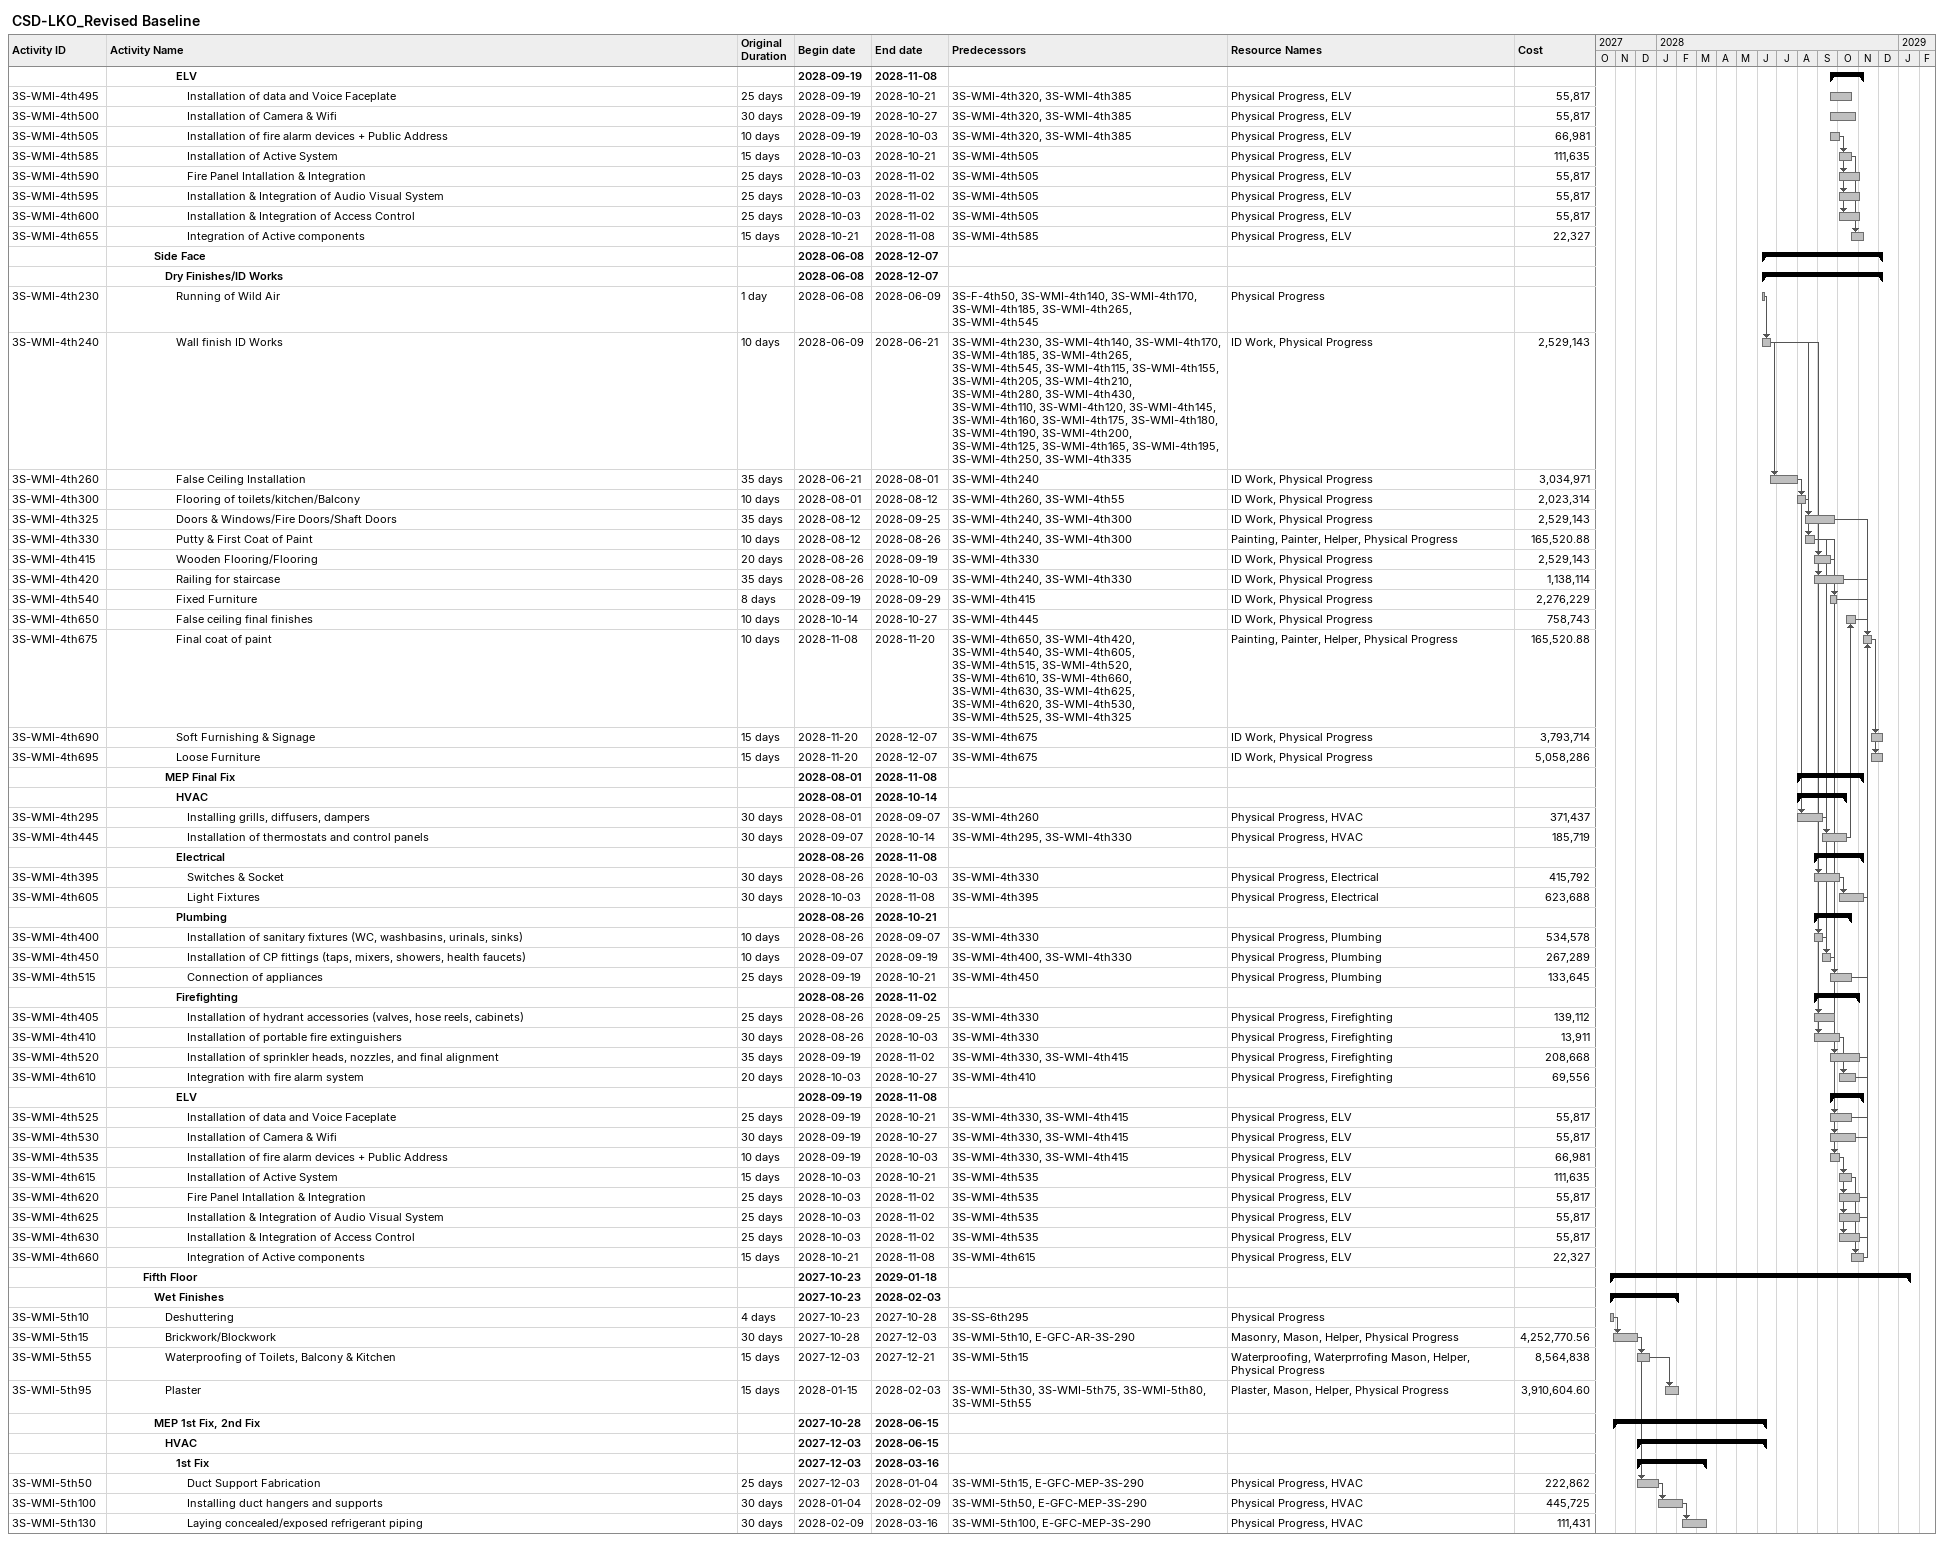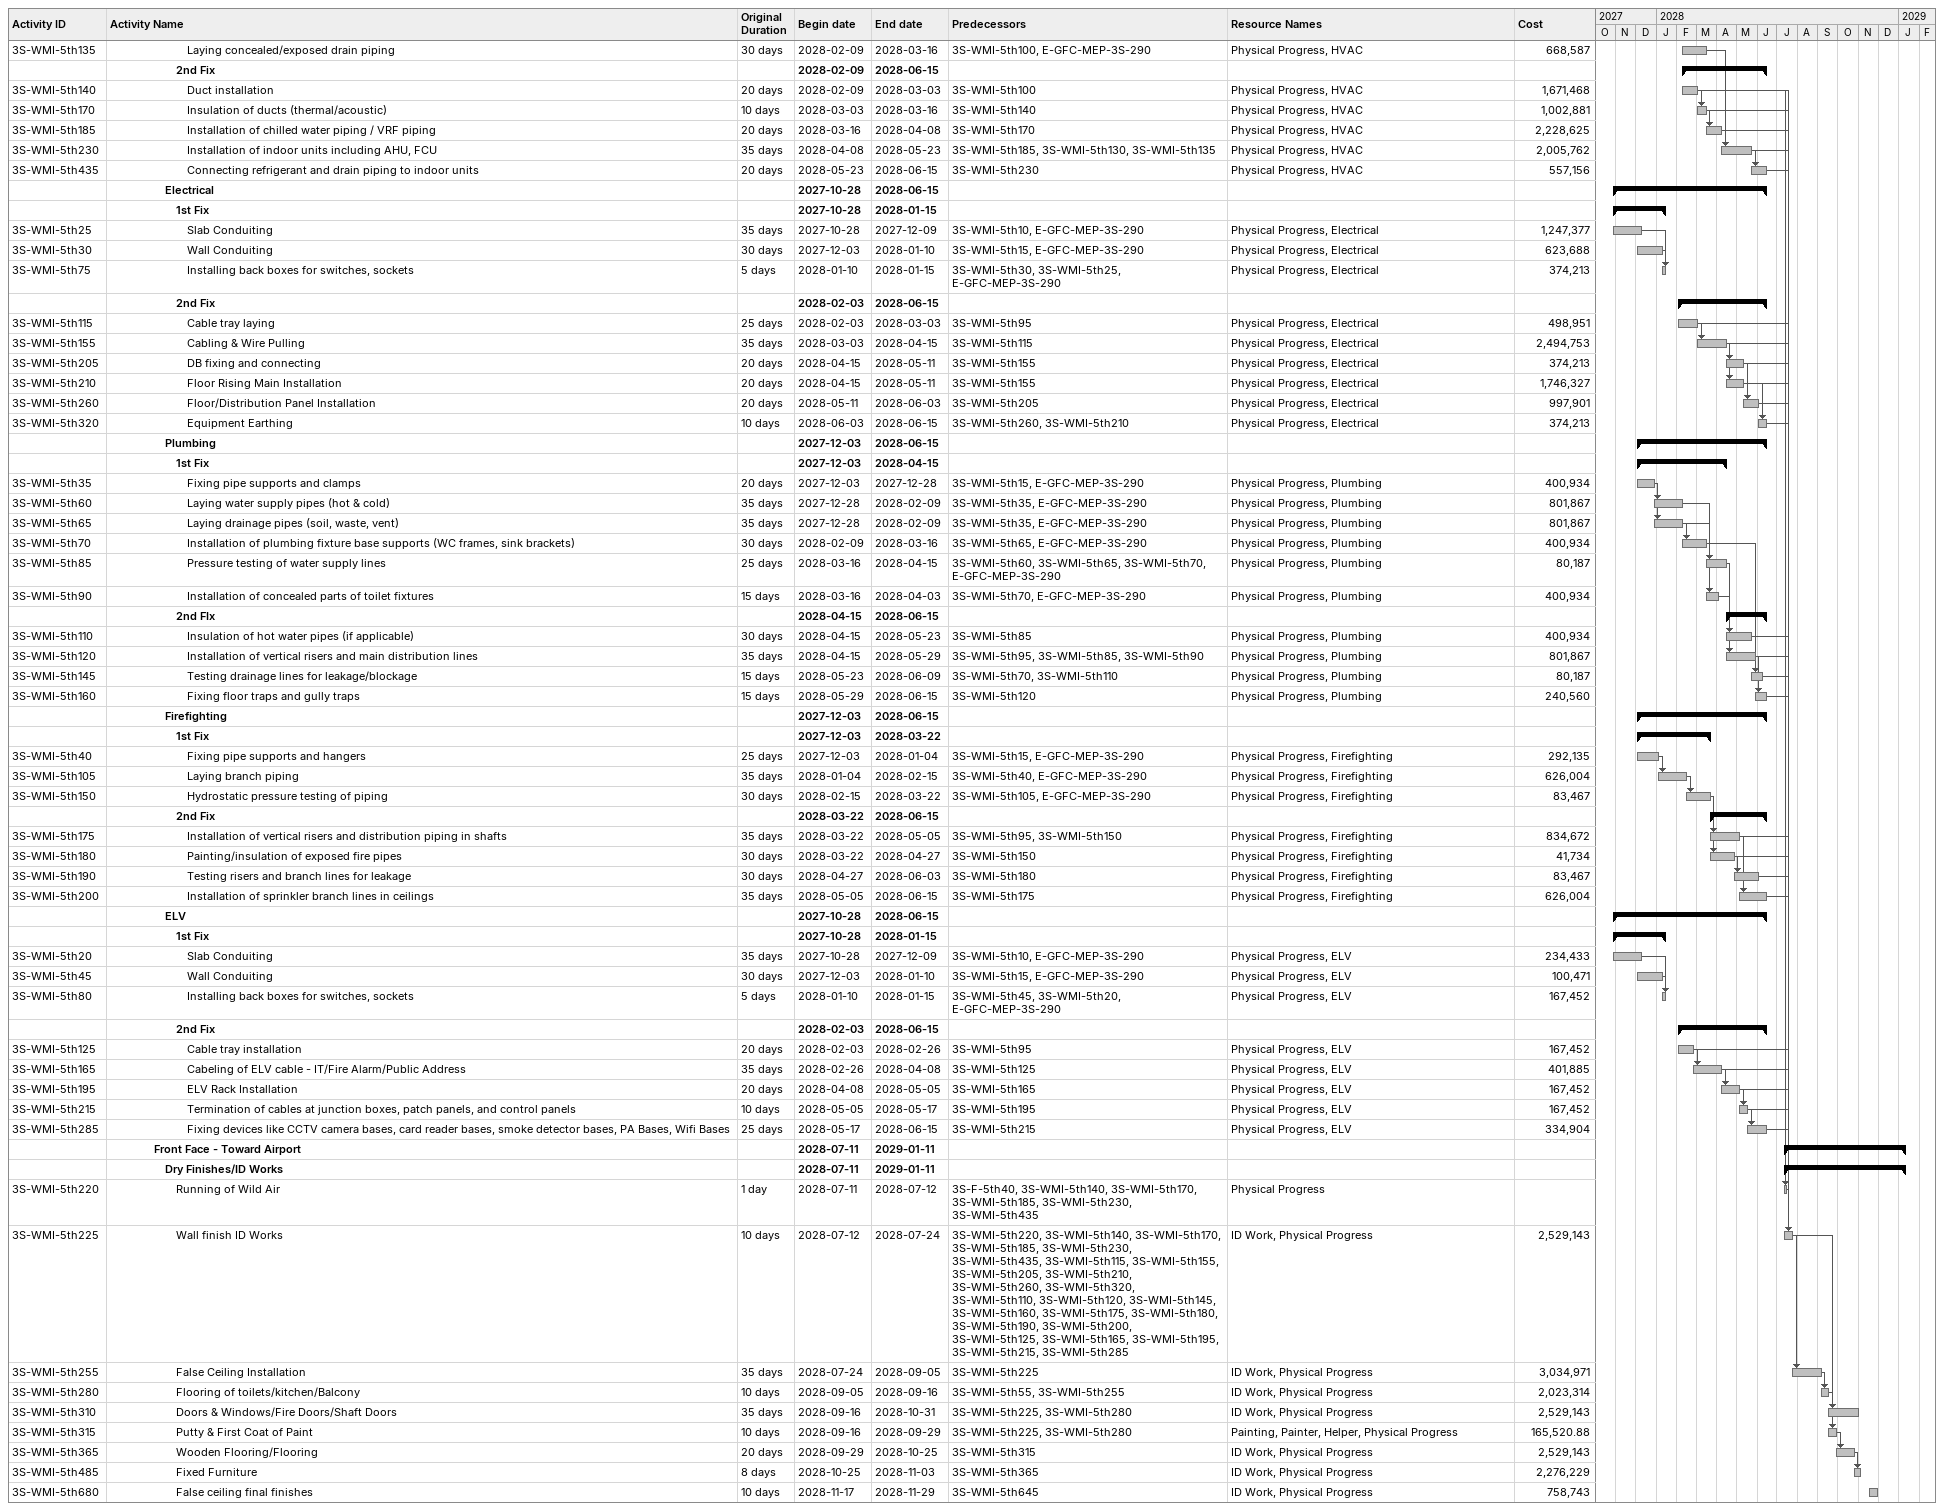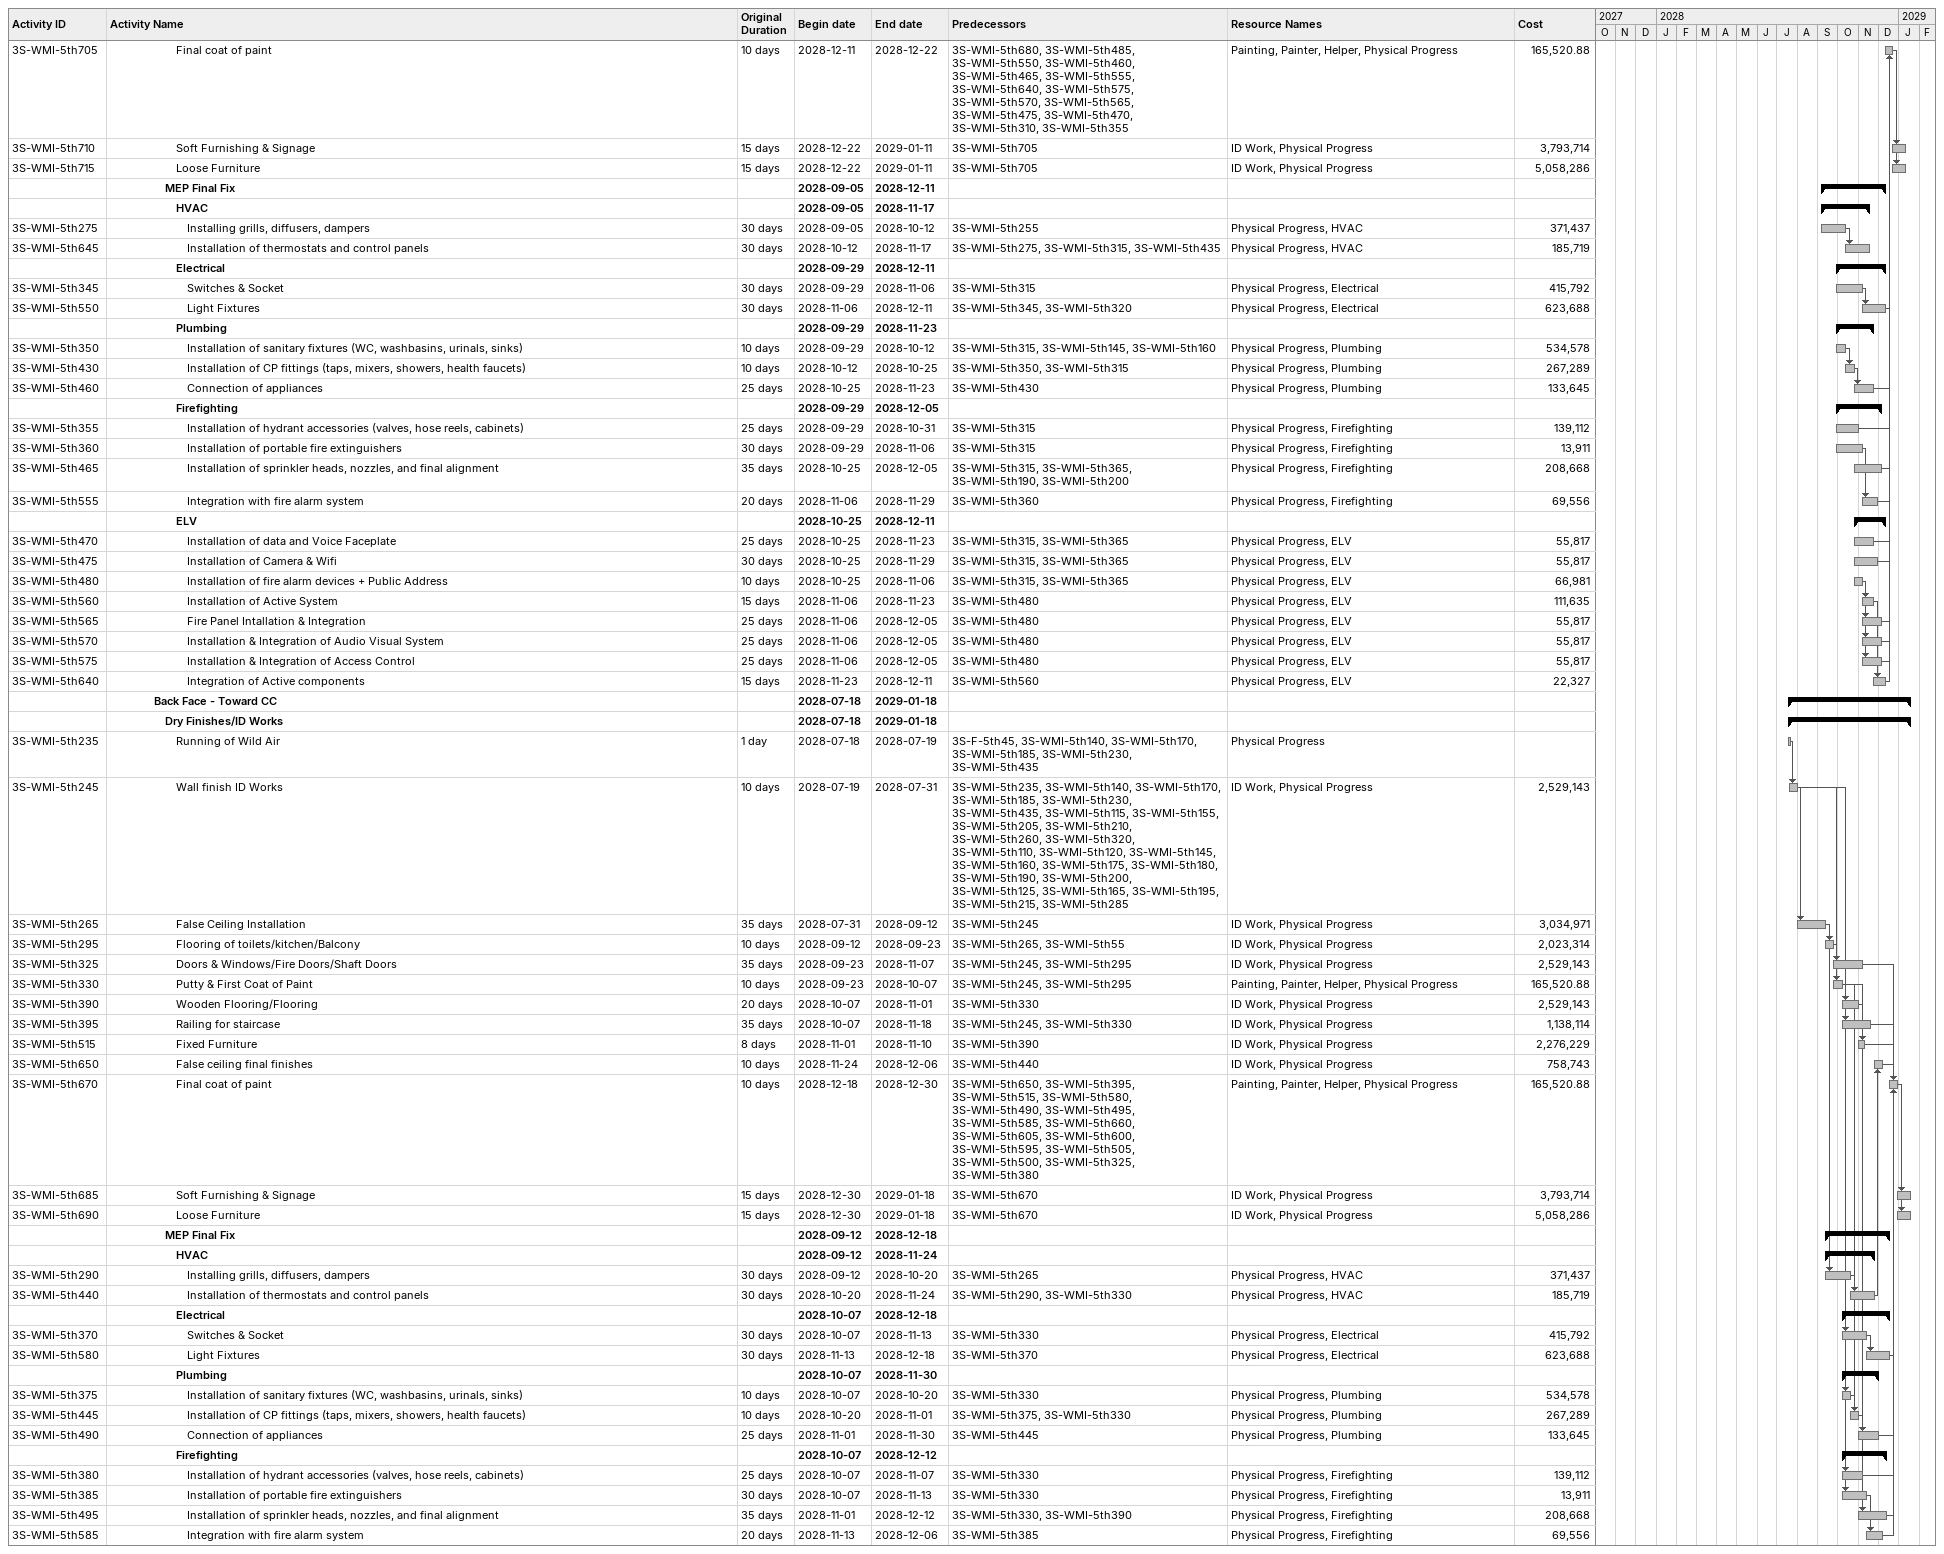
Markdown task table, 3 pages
CSD-LKO_Revised Baseline

| ID | Level | Task | Original duration | Start | Finish | Predecessors | Resources | Cost |
|---|---|---|---|---|---|---|---|---|
|  | 7 | **ELV** |  | 2028-09-19 | 2028-11-08 |  |  |  |
| 3S-WMI-4th495 | 8 | Installation of data and Voice Faceplate | 25d | 2028-09-19 | 2028-10-21 | 3S-WMI-4th320, 3S-WMI-4th385 | Physical Progress, ELV | 55817 |
| 3S-WMI-4th500 | 8 | Installation of Camera & Wifi | 30d | 2028-09-19 | 2028-10-27 | 3S-WMI-4th320, 3S-WMI-4th385 | Physical Progress, ELV | 55817 |
| 3S-WMI-4th505 | 8 | Installation of fire alarm devices + Public Address | 10d | 2028-09-19 | 2028-10-03 | 3S-WMI-4th320, 3S-WMI-4th385 | Physical Progress, ELV | 66981 |
| 3S-WMI-4th585 | 8 | Installation of Active System | 15d | 2028-10-03 | 2028-10-21 | 3S-WMI-4th505 | Physical Progress, ELV | 111635 |
| 3S-WMI-4th590 | 8 | Fire Panel Intallation & Integration | 25d | 2028-10-03 | 2028-11-02 | 3S-WMI-4th505 | Physical Progress, ELV | 55817 |
| 3S-WMI-4th595 | 8 | Installation & Integration of Audio Visual System | 25d | 2028-10-03 | 2028-11-02 | 3S-WMI-4th505 | Physical Progress, ELV | 55817 |
| 3S-WMI-4th600 | 8 | Installation & Integration of Access Control | 25d | 2028-10-03 | 2028-11-02 | 3S-WMI-4th505 | Physical Progress, ELV | 55817 |
| 3S-WMI-4th655 | 8 | Integration of Active components | 15d | 2028-10-21 | 2028-11-08 | 3S-WMI-4th585 | Physical Progress, ELV | 22327 |
|  | 5 | **Side Face** |  | 2028-06-08 | 2028-12-07 |  |  |  |
|  | 6 | **Dry Finishes/ID Works** |  | 2028-06-08 | 2028-12-07 |  |  |  |
| 3S-WMI-4th230 | 7 | Running of Wild Air | 1d | 2028-06-08 | 2028-06-09 | 3S-F-4th50, 3S-WMI-4th140, 3S-WMI-4th170, 3S-WMI-4th185, 3S-WMI-4th265, 3S-WMI-4th545 | Physical Progress |  |
| 3S-WMI-4th240 | 7 | Wall finish ID Works | 10d | 2028-06-09 | 2028-06-21 | 3S-WMI-4th230, 3S-WMI-4th140, 3S-WMI-4th170, 3S-WMI-4th185, 3S-WMI-4th265, 3S-WMI-4th545, 3S-WMI-4th115, 3S-WMI-4th155, 3S-WMI-4th205, 3S-WMI-4th210, 3S-WMI-4th280, 3S-WMI-4th430, 3S-WMI-4th110, 3S-WMI-4th120, 3S-WMI-4th145, 3S-WMI-4th160, 3S-WMI-4th175, 3S-WMI-4th180, 3S-WMI-4th190, 3S-WMI-4th200, 3S-WMI-4th125, 3S-WMI-4th165, 3S-WMI-4th195, 3S-WMI-4th250, 3S-WMI-4th335 | ID Work, Physical Progress | 2529143 |
| 3S-WMI-4th260 | 7 | False Ceiling Installation | 35d | 2028-06-21 | 2028-08-01 | 3S-WMI-4th240 | ID Work, Physical Progress | 3034971 |
| 3S-WMI-4th300 | 7 | Flooring of toilets/kitchen/Balcony | 10d | 2028-08-01 | 2028-08-12 | 3S-WMI-4th260, 3S-WMI-4th55 | ID Work, Physical Progress | 2023314 |
| 3S-WMI-4th325 | 7 | Doors & Windows/Fire Doors/Shaft Doors | 35d | 2028-08-12 | 2028-09-25 | 3S-WMI-4th240, 3S-WMI-4th300 | ID Work, Physical Progress | 2529143 |
| 3S-WMI-4th330 | 7 | Putty & First Coat of Paint | 10d | 2028-08-12 | 2028-08-26 | 3S-WMI-4th240, 3S-WMI-4th300 | Painting, Painter, Helper, Physical Progress | 165520.88 |
| 3S-WMI-4th415 | 7 | Wooden Flooring/Flooring | 20d | 2028-08-26 | 2028-09-19 | 3S-WMI-4th330 | ID Work, Physical Progress | 2529143 |
| 3S-WMI-4th420 | 7 | Railing for staircase | 35d | 2028-08-26 | 2028-10-09 | 3S-WMI-4th240, 3S-WMI-4th330 | ID Work, Physical Progress | 1138114 |
| 3S-WMI-4th540 | 7 | Fixed Furniture | 8d | 2028-09-19 | 2028-09-29 | 3S-WMI-4th415 | ID Work, Physical Progress | 2276229 |
| 3S-WMI-4th650 | 7 | False ceiling final finishes | 10d | 2028-10-14 | 2028-10-27 | 3S-WMI-4th445 | ID Work, Physical Progress | 758743 |
| 3S-WMI-4th675 | 7 | Final coat of paint | 10d | 2028-11-08 | 2028-11-20 | 3S-WMI-4th650, 3S-WMI-4th420, 3S-WMI-4th540, 3S-WMI-4th605, 3S-WMI-4th515, 3S-WMI-4th520, 3S-WMI-4th610, 3S-WMI-4th660, 3S-WMI-4th630, 3S-WMI-4th625, 3S-WMI-4th620, 3S-WMI-4th530, 3S-WMI-4th525, 3S-WMI-4th325 | Painting, Painter, Helper, Physical Progress | 165520.88 |
| 3S-WMI-4th690 | 7 | Soft Furnishing & Signage | 15d | 2028-11-20 | 2028-12-07 | 3S-WMI-4th675 | ID Work, Physical Progress | 3793714 |
| 3S-WMI-4th695 | 7 | Loose Furniture | 15d | 2028-11-20 | 2028-12-07 | 3S-WMI-4th675 | ID Work, Physical Progress | 5058286 |
|  | 6 | **MEP Final Fix** |  | 2028-08-01 | 2028-11-08 |  |  |  |
|  | 7 | **HVAC** |  | 2028-08-01 | 2028-10-14 |  |  |  |
| 3S-WMI-4th295 | 8 | Installing grills, diffusers, dampers | 30d | 2028-08-01 | 2028-09-07 | 3S-WMI-4th260 | Physical Progress, HVAC | 371437 |
| 3S-WMI-4th445 | 8 | Installation of thermostats and control panels | 30d | 2028-09-07 | 2028-10-14 | 3S-WMI-4th295, 3S-WMI-4th330 | Physical Progress, HVAC | 185719 |
|  | 7 | **Electrical** |  | 2028-08-26 | 2028-11-08 |  |  |  |
| 3S-WMI-4th395 | 8 | Switches & Socket | 30d | 2028-08-26 | 2028-10-03 | 3S-WMI-4th330 | Physical Progress, Electrical | 415792 |
| 3S-WMI-4th605 | 8 | Light Fixtures | 30d | 2028-10-03 | 2028-11-08 | 3S-WMI-4th395 | Physical Progress, Electrical | 623688 |
|  | 7 | **Plumbing** |  | 2028-08-26 | 2028-10-21 |  |  |  |
| 3S-WMI-4th400 | 8 | Installation of sanitary fixtures (WC, washbasins, urinals, sinks) | 10d | 2028-08-26 | 2028-09-07 | 3S-WMI-4th330 | Physical Progress, Plumbing | 534578 |
| 3S-WMI-4th450 | 8 | Installation of CP fittings (taps, mixers, showers, health faucets) | 10d | 2028-09-07 | 2028-09-19 | 3S-WMI-4th400, 3S-WMI-4th330 | Physical Progress, Plumbing | 267289 |
| 3S-WMI-4th515 | 8 | Connection of appliances | 25d | 2028-09-19 | 2028-10-21 | 3S-WMI-4th450 | Physical Progress, Plumbing | 133645 |
|  | 7 | **Firefighting** |  | 2028-08-26 | 2028-11-02 |  |  |  |
| 3S-WMI-4th405 | 8 | Installation of hydrant accessories (valves, hose reels, cabinets) | 25d | 2028-08-26 | 2028-09-25 | 3S-WMI-4th330 | Physical Progress, Firefighting | 139112 |
| 3S-WMI-4th410 | 8 | Installation of portable fire extinguishers | 30d | 2028-08-26 | 2028-10-03 | 3S-WMI-4th330 | Physical Progress, Firefighting | 13911 |
| 3S-WMI-4th520 | 8 | Installation of sprinkler heads, nozzles, and final alignment | 35d | 2028-09-19 | 2028-11-02 | 3S-WMI-4th330, 3S-WMI-4th415 | Physical Progress, Firefighting | 208668 |
| 3S-WMI-4th610 | 8 | Integration with fire alarm system | 20d | 2028-10-03 | 2028-10-27 | 3S-WMI-4th410 | Physical Progress, Firefighting | 69556 |
|  | 7 | **ELV** |  | 2028-09-19 | 2028-11-08 |  |  |  |
| 3S-WMI-4th525 | 8 | Installation of data and Voice Faceplate | 25d | 2028-09-19 | 2028-10-21 | 3S-WMI-4th330, 3S-WMI-4th415 | Physical Progress, ELV | 55817 |
| 3S-WMI-4th530 | 8 | Installation of Camera & Wifi | 30d | 2028-09-19 | 2028-10-27 | 3S-WMI-4th330, 3S-WMI-4th415 | Physical Progress, ELV | 55817 |
| 3S-WMI-4th535 | 8 | Installation of fire alarm devices + Public Address | 10d | 2028-09-19 | 2028-10-03 | 3S-WMI-4th330, 3S-WMI-4th415 | Physical Progress, ELV | 66981 |
| 3S-WMI-4th615 | 8 | Installation of Active System | 15d | 2028-10-03 | 2028-10-21 | 3S-WMI-4th535 | Physical Progress, ELV | 111635 |
| 3S-WMI-4th620 | 8 | Fire Panel Intallation & Integration | 25d | 2028-10-03 | 2028-11-02 | 3S-WMI-4th535 | Physical Progress, ELV | 55817 |
| 3S-WMI-4th625 | 8 | Installation & Integration of Audio Visual System | 25d | 2028-10-03 | 2028-11-02 | 3S-WMI-4th535 | Physical Progress, ELV | 55817 |
| 3S-WMI-4th630 | 8 | Installation & Integration of Access Control | 25d | 2028-10-03 | 2028-11-02 | 3S-WMI-4th535 | Physical Progress, ELV | 55817 |
| 3S-WMI-4th660 | 8 | Integration of Active components | 15d | 2028-10-21 | 2028-11-08 | 3S-WMI-4th615 | Physical Progress, ELV | 22327 |
|  | 4 | **Fifth Floor** |  | 2027-10-23 | 2029-01-18 |  |  |  |
|  | 5 | **Wet Finishes** |  | 2027-10-23 | 2028-02-03 |  |  |  |
| 3S-WMI-5th10 | 6 | Deshuttering | 4d | 2027-10-23 | 2027-10-28 | 3S-SS-6th295 | Physical Progress |  |
| 3S-WMI-5th15 | 6 | Brickwork/Blockwork | 30d | 2027-10-28 | 2027-12-03 | 3S-WMI-5th10, E-GFC-AR-3S-290 | Masonry, Mason, Helper, Physical Progress | 4252770.56 |
| 3S-WMI-5th55 | 6 | Waterproofing of Toilets, Balcony & Kitchen | 15d | 2027-12-03 | 2027-12-21 | 3S-WMI-5th15 | Waterproofing, Waterprrofing Mason, Helper, Physical Progress | 8564838 |
| 3S-WMI-5th95 | 6 | Plaster | 15d | 2028-01-15 | 2028-02-03 | 3S-WMI-5th30, 3S-WMI-5th75, 3S-WMI-5th80, 3S-WMI-5th55 | Plaster, Mason, Helper, Physical Progress | 3910604.60 |
|  | 5 | **MEP 1st Fix, 2nd Fix** |  | 2027-10-28 | 2028-06-15 |  |  |  |
|  | 6 | **HVAC** |  | 2027-12-03 | 2028-06-15 |  |  |  |
|  | 7 | **1st Fix** |  | 2027-12-03 | 2028-03-16 |  |  |  |
| 3S-WMI-5th50 | 8 | Duct Support Fabrication | 25d | 2027-12-03 | 2028-01-04 | 3S-WMI-5th15, E-GFC-MEP-3S-290 | Physical Progress, HVAC | 222862 |
| 3S-WMI-5th100 | 8 | Installing duct hangers and supports | 30d | 2028-01-04 | 2028-02-09 | 3S-WMI-5th50, E-GFC-MEP-3S-290 | Physical Progress, HVAC | 445725 |
| 3S-WMI-5th130 | 8 | Laying concealed/exposed refrigerant piping | 30d | 2028-02-09 | 2028-03-16 | 3S-WMI-5th100, E-GFC-MEP-3S-290 | Physical Progress, HVAC | 111431 |
| 3S-WMI-5th135 | 8 | Laying concealed/exposed drain piping | 30d | 2028-02-09 | 2028-03-16 | 3S-WMI-5th100, E-GFC-MEP-3S-290 | Physical Progress, HVAC | 668587 |
|  | 7 | **2nd Fix** |  | 2028-02-09 | 2028-06-15 |  |  |  |
| 3S-WMI-5th140 | 8 | Duct installation | 20d | 2028-02-09 | 2028-03-03 | 3S-WMI-5th100 | Physical Progress, HVAC | 1671468 |
| 3S-WMI-5th170 | 8 | Insulation of ducts (thermal/acoustic) | 10d | 2028-03-03 | 2028-03-16 | 3S-WMI-5th140 | Physical Progress, HVAC | 1002881 |
| 3S-WMI-5th185 | 8 | Installation of chilled water piping / VRF piping | 20d | 2028-03-16 | 2028-04-08 | 3S-WMI-5th170 | Physical Progress, HVAC | 2228625 |
| 3S-WMI-5th230 | 8 | Installation of indoor units including AHU, FCU | 35d | 2028-04-08 | 2028-05-23 | 3S-WMI-5th185, 3S-WMI-5th130, 3S-WMI-5th135 | Physical Progress, HVAC | 2005762 |
| 3S-WMI-5th435 | 8 | Connecting refrigerant and drain piping to indoor units | 20d | 2028-05-23 | 2028-06-15 | 3S-WMI-5th230 | Physical Progress, HVAC | 557156 |
|  | 6 | **Electrical** |  | 2027-10-28 | 2028-06-15 |  |  |  |
|  | 7 | **1st Fix** |  | 2027-10-28 | 2028-01-15 |  |  |  |
| 3S-WMI-5th25 | 8 | Slab Conduiting | 35d | 2027-10-28 | 2027-12-09 | 3S-WMI-5th10, E-GFC-MEP-3S-290 | Physical Progress, Electrical | 1247377 |
| 3S-WMI-5th30 | 8 | Wall Conduiting | 30d | 2027-12-03 | 2028-01-10 | 3S-WMI-5th15, E-GFC-MEP-3S-290 | Physical Progress, Electrical | 623688 |
| 3S-WMI-5th75 | 8 | Installing back boxes for switches, sockets | 5d | 2028-01-10 | 2028-01-15 | 3S-WMI-5th30, 3S-WMI-5th25, E-GFC-MEP-3S-290 | Physical Progress, Electrical | 374213 |
|  | 7 | **2nd Fix** |  | 2028-02-03 | 2028-06-15 |  |  |  |
| 3S-WMI-5th115 | 8 | Cable tray laying | 25d | 2028-02-03 | 2028-03-03 | 3S-WMI-5th95 | Physical Progress, Electrical | 498951 |
| 3S-WMI-5th155 | 8 | Cabling & Wire Pulling | 35d | 2028-03-03 | 2028-04-15 | 3S-WMI-5th115 | Physical Progress, Electrical | 2494753 |
| 3S-WMI-5th205 | 8 | DB fixing and connecting | 20d | 2028-04-15 | 2028-05-11 | 3S-WMI-5th155 | Physical Progress, Electrical | 374213 |
| 3S-WMI-5th210 | 8 | Floor Rising Main Installation | 20d | 2028-04-15 | 2028-05-11 | 3S-WMI-5th155 | Physical Progress, Electrical | 1746327 |
| 3S-WMI-5th260 | 8 | Floor/Distribution Panel Installation | 20d | 2028-05-11 | 2028-06-03 | 3S-WMI-5th205 | Physical Progress, Electrical | 997901 |
| 3S-WMI-5th320 | 8 | Equipment Earthing | 10d | 2028-06-03 | 2028-06-15 | 3S-WMI-5th260, 3S-WMI-5th210 | Physical Progress, Electrical | 374213 |
|  | 6 | **Plumbing** |  | 2027-12-03 | 2028-06-15 |  |  |  |
|  | 7 | **1st Fix** |  | 2027-12-03 | 2028-04-15 |  |  |  |
| 3S-WMI-5th35 | 8 | Fixing pipe supports and clamps | 20d | 2027-12-03 | 2027-12-28 | 3S-WMI-5th15, E-GFC-MEP-3S-290 | Physical Progress, Plumbing | 400934 |
| 3S-WMI-5th60 | 8 | Laying water supply pipes (hot & cold) | 35d | 2027-12-28 | 2028-02-09 | 3S-WMI-5th35, E-GFC-MEP-3S-290 | Physical Progress, Plumbing | 801867 |
| 3S-WMI-5th65 | 8 | Laying drainage pipes (soil, waste, vent) | 35d | 2027-12-28 | 2028-02-09 | 3S-WMI-5th35, E-GFC-MEP-3S-290 | Physical Progress, Plumbing | 801867 |
| 3S-WMI-5th70 | 8 | Installation of plumbing fixture base supports (WC frames, sink brackets) | 30d | 2028-02-09 | 2028-03-16 | 3S-WMI-5th65, E-GFC-MEP-3S-290 | Physical Progress, Plumbing | 400934 |
| 3S-WMI-5th85 | 8 | Pressure testing of water supply lines | 25d | 2028-03-16 | 2028-04-15 | 3S-WMI-5th60, 3S-WMI-5th65, 3S-WMI-5th70, E-GFC-MEP-3S-290 | Physical Progress, Plumbing | 80187 |
| 3S-WMI-5th90 | 8 | Installation of concealed parts of toilet fixtures | 15d | 2028-03-16 | 2028-04-03 | 3S-WMI-5th70, E-GFC-MEP-3S-290 | Physical Progress, Plumbing | 400934 |
|  | 7 | **2nd FIx** |  | 2028-04-15 | 2028-06-15 |  |  |  |
| 3S-WMI-5th110 | 8 | Insulation of hot water pipes (if applicable) | 30d | 2028-04-15 | 2028-05-23 | 3S-WMI-5th85 | Physical Progress, Plumbing | 400934 |
| 3S-WMI-5th120 | 8 | Installation of vertical risers and main distribution lines | 35d | 2028-04-15 | 2028-05-29 | 3S-WMI-5th95, 3S-WMI-5th85, 3S-WMI-5th90 | Physical Progress, Plumbing | 801867 |
| 3S-WMI-5th145 | 8 | Testing drainage lines for leakage/blockage | 15d | 2028-05-23 | 2028-06-09 | 3S-WMI-5th70, 3S-WMI-5th110 | Physical Progress, Plumbing | 80187 |
| 3S-WMI-5th160 | 8 | Fixing floor traps and gully traps | 15d | 2028-05-29 | 2028-06-15 | 3S-WMI-5th120 | Physical Progress, Plumbing | 240560 |
|  | 6 | **Firefighting** |  | 2027-12-03 | 2028-06-15 |  |  |  |
|  | 7 | **1st Fix** |  | 2027-12-03 | 2028-03-22 |  |  |  |
| 3S-WMI-5th40 | 8 | Fixing pipe supports and hangers | 25d | 2027-12-03 | 2028-01-04 | 3S-WMI-5th15, E-GFC-MEP-3S-290 | Physical Progress, Firefighting | 292135 |
| 3S-WMI-5th105 | 8 | Laying branch piping | 35d | 2028-01-04 | 2028-02-15 | 3S-WMI-5th40, E-GFC-MEP-3S-290 | Physical Progress, Firefighting | 626004 |
| 3S-WMI-5th150 | 8 | Hydrostatic pressure testing of piping | 30d | 2028-02-15 | 2028-03-22 | 3S-WMI-5th105, E-GFC-MEP-3S-290 | Physical Progress, Firefighting | 83467 |
|  | 7 | **2nd Fix** |  | 2028-03-22 | 2028-06-15 |  |  |  |
| 3S-WMI-5th175 | 8 | Installation of vertical risers and distribution piping in shafts | 35d | 2028-03-22 | 2028-05-05 | 3S-WMI-5th95, 3S-WMI-5th150 | Physical Progress, Firefighting | 834672 |
| 3S-WMI-5th180 | 8 | Painting/insulation of exposed fire pipes | 30d | 2028-03-22 | 2028-04-27 | 3S-WMI-5th150 | Physical Progress, Firefighting | 41734 |
| 3S-WMI-5th190 | 8 | Testing risers and branch lines for leakage | 30d | 2028-04-27 | 2028-06-03 | 3S-WMI-5th180 | Physical Progress, Firefighting | 83467 |
| 3S-WMI-5th200 | 8 | Installation of sprinkler branch lines in ceilings | 35d | 2028-05-05 | 2028-06-15 | 3S-WMI-5th175 | Physical Progress, Firefighting | 626004 |
|  | 6 | **ELV** |  | 2027-10-28 | 2028-06-15 |  |  |  |
|  | 7 | **1st Fix** |  | 2027-10-28 | 2028-01-15 |  |  |  |
| 3S-WMI-5th20 | 8 | Slab Conduiting | 35d | 2027-10-28 | 2027-12-09 | 3S-WMI-5th10, E-GFC-MEP-3S-290 | Physical Progress, ELV | 234433 |
| 3S-WMI-5th45 | 8 | Wall Conduiting | 30d | 2027-12-03 | 2028-01-10 | 3S-WMI-5th15, E-GFC-MEP-3S-290 | Physical Progress, ELV | 100471 |
| 3S-WMI-5th80 | 8 | Installing back boxes for switches, sockets | 5d | 2028-01-10 | 2028-01-15 | 3S-WMI-5th45, 3S-WMI-5th20, E-GFC-MEP-3S-290 | Physical Progress, ELV | 167452 |
|  | 7 | **2nd Fix** |  | 2028-02-03 | 2028-06-15 |  |  |  |
| 3S-WMI-5th125 | 8 | Cable tray installation | 20d | 2028-02-03 | 2028-02-26 | 3S-WMI-5th95 | Physical Progress, ELV | 167452 |
| 3S-WMI-5th165 | 8 | Cabeling of ELV cable - IT/Fire Alarm/Public Address | 35d | 2028-02-26 | 2028-04-08 | 3S-WMI-5th125 | Physical Progress, ELV | 401885 |
| 3S-WMI-5th195 | 8 | ELV Rack Installation | 20d | 2028-04-08 | 2028-05-05 | 3S-WMI-5th165 | Physical Progress, ELV | 167452 |
| 3S-WMI-5th215 | 8 | Termination of cables at junction boxes, patch panels, and control panels | 10d | 2028-05-05 | 2028-05-17 | 3S-WMI-5th195 | Physical Progress, ELV | 167452 |
| 3S-WMI-5th285 | 8 | Fixing devices like CCTV camera bases, card reader bases, smoke detector bases, PA Bases, Wifi Bases | 25d | 2028-05-17 | 2028-06-15 | 3S-WMI-5th215 | Physical Progress, ELV | 334904 |
|  | 5 | **Front Face - Toward Airport** |  | 2028-07-11 | 2029-01-11 |  |  |  |
|  | 6 | **Dry Finishes/ID Works** |  | 2028-07-11 | 2029-01-11 |  |  |  |
| 3S-WMI-5th220 | 7 | Running of Wild Air | 1d | 2028-07-11 | 2028-07-12 | 3S-F-5th40, 3S-WMI-5th140, 3S-WMI-5th170, 3S-WMI-5th185, 3S-WMI-5th230, 3S-WMI-5th435 | Physical Progress |  |
| 3S-WMI-5th225 | 7 | Wall finish ID Works | 10d | 2028-07-12 | 2028-07-24 | 3S-WMI-5th220, 3S-WMI-5th140, 3S-WMI-5th170, 3S-WMI-5th185, 3S-WMI-5th230, 3S-WMI-5th435, 3S-WMI-5th115, 3S-WMI-5th155, 3S-WMI-5th205, 3S-WMI-5th210, 3S-WMI-5th260, 3S-WMI-5th320, 3S-WMI-5th110, 3S-WMI-5th120, 3S-WMI-5th145, 3S-WMI-5th160, 3S-WMI-5th175, 3S-WMI-5th180, 3S-WMI-5th190, 3S-WMI-5th200, 3S-WMI-5th125, 3S-WMI-5th165, 3S-WMI-5th195, 3S-WMI-5th215, 3S-WMI-5th285 | ID Work, Physical Progress | 2529143 |
| 3S-WMI-5th255 | 7 | False Ceiling Installation | 35d | 2028-07-24 | 2028-09-05 | 3S-WMI-5th225 | ID Work, Physical Progress | 3034971 |
| 3S-WMI-5th280 | 7 | Flooring of toilets/kitchen/Balcony | 10d | 2028-09-05 | 2028-09-16 | 3S-WMI-5th55, 3S-WMI-5th255 | ID Work, Physical Progress | 2023314 |
| 3S-WMI-5th310 | 7 | Doors & Windows/Fire Doors/Shaft Doors | 35d | 2028-09-16 | 2028-10-31 | 3S-WMI-5th225, 3S-WMI-5th280 | ID Work, Physical Progress | 2529143 |
| 3S-WMI-5th315 | 7 | Putty & First Coat of Paint | 10d | 2028-09-16 | 2028-09-29 | 3S-WMI-5th225, 3S-WMI-5th280 | Painting, Painter, Helper, Physical Progress | 165520.88 |
| 3S-WMI-5th365 | 7 | Wooden Flooring/Flooring | 20d | 2028-09-29 | 2028-10-25 | 3S-WMI-5th315 | ID Work, Physical Progress | 2529143 |
| 3S-WMI-5th485 | 7 | Fixed Furniture | 8d | 2028-10-25 | 2028-11-03 | 3S-WMI-5th365 | ID Work, Physical Progress | 2276229 |
| 3S-WMI-5th680 | 7 | False ceiling final finishes | 10d | 2028-11-17 | 2028-11-29 | 3S-WMI-5th645 | ID Work, Physical Progress | 758743 |
| 3S-WMI-5th705 | 7 | Final coat of paint | 10d | 2028-12-11 | 2028-12-22 | 3S-WMI-5th680, 3S-WMI-5th485, 3S-WMI-5th550, 3S-WMI-5th460, 3S-WMI-5th465, 3S-WMI-5th555, 3S-WMI-5th640, 3S-WMI-5th575, 3S-WMI-5th570, 3S-WMI-5th565, 3S-WMI-5th475, 3S-WMI-5th470, 3S-WMI-5th310, 3S-WMI-5th355 | Painting, Painter, Helper, Physical Progress | 165520.88 |
| 3S-WMI-5th710 | 7 | Soft Furnishing & Signage | 15d | 2028-12-22 | 2029-01-11 | 3S-WMI-5th705 | ID Work, Physical Progress | 3793714 |
| 3S-WMI-5th715 | 7 | Loose Furniture | 15d | 2028-12-22 | 2029-01-11 | 3S-WMI-5th705 | ID Work, Physical Progress | 5058286 |
|  | 6 | **MEP Final Fix** |  | 2028-09-05 | 2028-12-11 |  |  |  |
|  | 7 | **HVAC** |  | 2028-09-05 | 2028-11-17 |  |  |  |
| 3S-WMI-5th275 | 8 | Installing grills, diffusers, dampers | 30d | 2028-09-05 | 2028-10-12 | 3S-WMI-5th255 | Physical Progress, HVAC | 371437 |
| 3S-WMI-5th645 | 8 | Installation of thermostats and control panels | 30d | 2028-10-12 | 2028-11-17 | 3S-WMI-5th275, 3S-WMI-5th315, 3S-WMI-5th435 | Physical Progress, HVAC | 185719 |
|  | 7 | **Electrical** |  | 2028-09-29 | 2028-12-11 |  |  |  |
| 3S-WMI-5th345 | 8 | Switches & Socket | 30d | 2028-09-29 | 2028-11-06 | 3S-WMI-5th315 | Physical Progress, Electrical | 415792 |
| 3S-WMI-5th550 | 8 | Light Fixtures | 30d | 2028-11-06 | 2028-12-11 | 3S-WMI-5th345, 3S-WMI-5th320 | Physical Progress, Electrical | 623688 |
|  | 7 | **Plumbing** |  | 2028-09-29 | 2028-11-23 |  |  |  |
| 3S-WMI-5th350 | 8 | Installation of sanitary fixtures (WC, washbasins, urinals, sinks) | 10d | 2028-09-29 | 2028-10-12 | 3S-WMI-5th315, 3S-WMI-5th145, 3S-WMI-5th160 | Physical Progress, Plumbing | 534578 |
| 3S-WMI-5th430 | 8 | Installation of CP fittings (taps, mixers, showers, health faucets) | 10d | 2028-10-12 | 2028-10-25 | 3S-WMI-5th350, 3S-WMI-5th315 | Physical Progress, Plumbing | 267289 |
| 3S-WMI-5th460 | 8 | Connection of appliances | 25d | 2028-10-25 | 2028-11-23 | 3S-WMI-5th430 | Physical Progress, Plumbing | 133645 |
|  | 7 | **Firefighting** |  | 2028-09-29 | 2028-12-05 |  |  |  |
| 3S-WMI-5th355 | 8 | Installation of hydrant accessories (valves, hose reels, cabinets) | 25d | 2028-09-29 | 2028-10-31 | 3S-WMI-5th315 | Physical Progress, Firefighting | 139112 |
| 3S-WMI-5th360 | 8 | Installation of portable fire extinguishers | 30d | 2028-09-29 | 2028-11-06 | 3S-WMI-5th315 | Physical Progress, Firefighting | 13911 |
| 3S-WMI-5th465 | 8 | Installation of sprinkler heads, nozzles, and final alignment | 35d | 2028-10-25 | 2028-12-05 | 3S-WMI-5th315, 3S-WMI-5th365, 3S-WMI-5th190, 3S-WMI-5th200 | Physical Progress, Firefighting | 208668 |
| 3S-WMI-5th555 | 8 | Integration with fire alarm system | 20d | 2028-11-06 | 2028-11-29 | 3S-WMI-5th360 | Physical Progress, Firefighting | 69556 |
|  | 7 | **ELV** |  | 2028-10-25 | 2028-12-11 |  |  |  |
| 3S-WMI-5th470 | 8 | Installation of data and Voice Faceplate | 25d | 2028-10-25 | 2028-11-23 | 3S-WMI-5th315, 3S-WMI-5th365 | Physical Progress, ELV | 55817 |
| 3S-WMI-5th475 | 8 | Installation of Camera & Wifi | 30d | 2028-10-25 | 2028-11-29 | 3S-WMI-5th315, 3S-WMI-5th365 | Physical Progress, ELV | 55817 |
| 3S-WMI-5th480 | 8 | Installation of fire alarm devices + Public Address | 10d | 2028-10-25 | 2028-11-06 | 3S-WMI-5th315, 3S-WMI-5th365 | Physical Progress, ELV | 66981 |
| 3S-WMI-5th560 | 8 | Installation of Active System | 15d | 2028-11-06 | 2028-11-23 | 3S-WMI-5th480 | Physical Progress, ELV | 111635 |
| 3S-WMI-5th565 | 8 | Fire Panel Intallation & Integration | 25d | 2028-11-06 | 2028-12-05 | 3S-WMI-5th480 | Physical Progress, ELV | 55817 |
| 3S-WMI-5th570 | 8 | Installation & Integration of Audio Visual System | 25d | 2028-11-06 | 2028-12-05 | 3S-WMI-5th480 | Physical Progress, ELV | 55817 |
| 3S-WMI-5th575 | 8 | Installation & Integration of Access Control | 25d | 2028-11-06 | 2028-12-05 | 3S-WMI-5th480 | Physical Progress, ELV | 55817 |
| 3S-WMI-5th640 | 8 | Integration of Active components | 15d | 2028-11-23 | 2028-12-11 | 3S-WMI-5th560 | Physical Progress, ELV | 22327 |
|  | 5 | **Back Face - Toward CC** |  | 2028-07-18 | 2029-01-18 |  |  |  |
|  | 6 | **Dry Finishes/ID Works** |  | 2028-07-18 | 2029-01-18 |  |  |  |
| 3S-WMI-5th235 | 7 | Running of Wild Air | 1d | 2028-07-18 | 2028-07-19 | 3S-F-5th45, 3S-WMI-5th140, 3S-WMI-5th170, 3S-WMI-5th185, 3S-WMI-5th230, 3S-WMI-5th435 | Physical Progress |  |
| 3S-WMI-5th245 | 7 | Wall finish ID Works | 10d | 2028-07-19 | 2028-07-31 | 3S-WMI-5th235, 3S-WMI-5th140, 3S-WMI-5th170, 3S-WMI-5th185, 3S-WMI-5th230, 3S-WMI-5th435, 3S-WMI-5th115, 3S-WMI-5th155, 3S-WMI-5th205, 3S-WMI-5th210, 3S-WMI-5th260, 3S-WMI-5th320, 3S-WMI-5th110, 3S-WMI-5th120, 3S-WMI-5th145, 3S-WMI-5th160, 3S-WMI-5th175, 3S-WMI-5th180, 3S-WMI-5th190, 3S-WMI-5th200, 3S-WMI-5th125, 3S-WMI-5th165, 3S-WMI-5th195, 3S-WMI-5th215, 3S-WMI-5th285 | ID Work, Physical Progress | 2529143 |
| 3S-WMI-5th265 | 7 | False Ceiling Installation | 35d | 2028-07-31 | 2028-09-12 | 3S-WMI-5th245 | ID Work, Physical Progress | 3034971 |
| 3S-WMI-5th295 | 7 | Flooring of toilets/kitchen/Balcony | 10d | 2028-09-12 | 2028-09-23 | 3S-WMI-5th265, 3S-WMI-5th55 | ID Work, Physical Progress | 2023314 |
| 3S-WMI-5th325 | 7 | Doors & Windows/Fire Doors/Shaft Doors | 35d | 2028-09-23 | 2028-11-07 | 3S-WMI-5th245, 3S-WMI-5th295 | ID Work, Physical Progress | 2529143 |
| 3S-WMI-5th330 | 7 | Putty & First Coat of Paint | 10d | 2028-09-23 | 2028-10-07 | 3S-WMI-5th245, 3S-WMI-5th295 | Painting, Painter, Helper, Physical Progress | 165520.88 |
| 3S-WMI-5th390 | 7 | Wooden Flooring/Flooring | 20d | 2028-10-07 | 2028-11-01 | 3S-WMI-5th330 | ID Work, Physical Progress | 2529143 |
| 3S-WMI-5th395 | 7 | Railing for staircase | 35d | 2028-10-07 | 2028-11-18 | 3S-WMI-5th245, 3S-WMI-5th330 | ID Work, Physical Progress | 1138114 |
| 3S-WMI-5th515 | 7 | Fixed Furniture | 8d | 2028-11-01 | 2028-11-10 | 3S-WMI-5th390 | ID Work, Physical Progress | 2276229 |
| 3S-WMI-5th650 | 7 | False ceiling final finishes | 10d | 2028-11-24 | 2028-12-06 | 3S-WMI-5th440 | ID Work, Physical Progress | 758743 |
| 3S-WMI-5th670 | 7 | Final coat of paint | 10d | 2028-12-18 | 2028-12-30 | 3S-WMI-5th650, 3S-WMI-5th395, 3S-WMI-5th515, 3S-WMI-5th580, 3S-WMI-5th490, 3S-WMI-5th495, 3S-WMI-5th585, 3S-WMI-5th660, 3S-WMI-5th605, 3S-WMI-5th600, 3S-WMI-5th595, 3S-WMI-5th505, 3S-WMI-5th500, 3S-WMI-5th325, 3S-WMI-5th380 | Painting, Painter, Helper, Physical Progress | 165520.88 |
| 3S-WMI-5th685 | 7 | Soft Furnishing & Signage | 15d | 2028-12-30 | 2029-01-18 | 3S-WMI-5th670 | ID Work, Physical Progress | 3793714 |
| 3S-WMI-5th690 | 7 | Loose Furniture | 15d | 2028-12-30 | 2029-01-18 | 3S-WMI-5th670 | ID Work, Physical Progress | 5058286 |
|  | 6 | **MEP Final Fix** |  | 2028-09-12 | 2028-12-18 |  |  |  |
|  | 7 | **HVAC** |  | 2028-09-12 | 2028-11-24 |  |  |  |
| 3S-WMI-5th290 | 8 | Installing grills, diffusers, dampers | 30d | 2028-09-12 | 2028-10-20 | 3S-WMI-5th265 | Physical Progress, HVAC | 371437 |
| 3S-WMI-5th440 | 8 | Installation of thermostats and control panels | 30d | 2028-10-20 | 2028-11-24 | 3S-WMI-5th290, 3S-WMI-5th330 | Physical Progress, HVAC | 185719 |
|  | 7 | **Electrical** |  | 2028-10-07 | 2028-12-18 |  |  |  |
| 3S-WMI-5th370 | 8 | Switches & Socket | 30d | 2028-10-07 | 2028-11-13 | 3S-WMI-5th330 | Physical Progress, Electrical | 415792 |
| 3S-WMI-5th580 | 8 | Light Fixtures | 30d | 2028-11-13 | 2028-12-18 | 3S-WMI-5th370 | Physical Progress, Electrical | 623688 |
|  | 7 | **Plumbing** |  | 2028-10-07 | 2028-11-30 |  |  |  |
| 3S-WMI-5th375 | 8 | Installation of sanitary fixtures (WC, washbasins, urinals, sinks) | 10d | 2028-10-07 | 2028-10-20 | 3S-WMI-5th330 | Physical Progress, Plumbing | 534578 |
| 3S-WMI-5th445 | 8 | Installation of CP fittings (taps, mixers, showers, health faucets) | 10d | 2028-10-20 | 2028-11-01 | 3S-WMI-5th375, 3S-WMI-5th330 | Physical Progress, Plumbing | 267289 |
| 3S-WMI-5th490 | 8 | Connection of appliances | 25d | 2028-11-01 | 2028-11-30 | 3S-WMI-5th445 | Physical Progress, Plumbing | 133645 |
|  | 7 | **Firefighting** |  | 2028-10-07 | 2028-12-12 |  |  |  |
| 3S-WMI-5th380 | 8 | Installation of hydrant accessories (valves, hose reels, cabinets) | 25d | 2028-10-07 | 2028-11-07 | 3S-WMI-5th330 | Physical Progress, Firefighting | 139112 |
| 3S-WMI-5th385 | 8 | Installation of portable fire extinguishers | 30d | 2028-10-07 | 2028-11-13 | 3S-WMI-5th330 | Physical Progress, Firefighting | 13911 |
| 3S-WMI-5th495 | 8 | Installation of sprinkler heads, nozzles, and final alignment | 35d | 2028-11-01 | 2028-12-12 | 3S-WMI-5th330, 3S-WMI-5th390 | Physical Progress, Firefighting | 208668 |
| 3S-WMI-5th585 | 8 | Integration with fire alarm system | 20d | 2028-11-13 | 2028-12-06 | 3S-WMI-5th385 | Physical Progress, Firefighting | 69556 |
